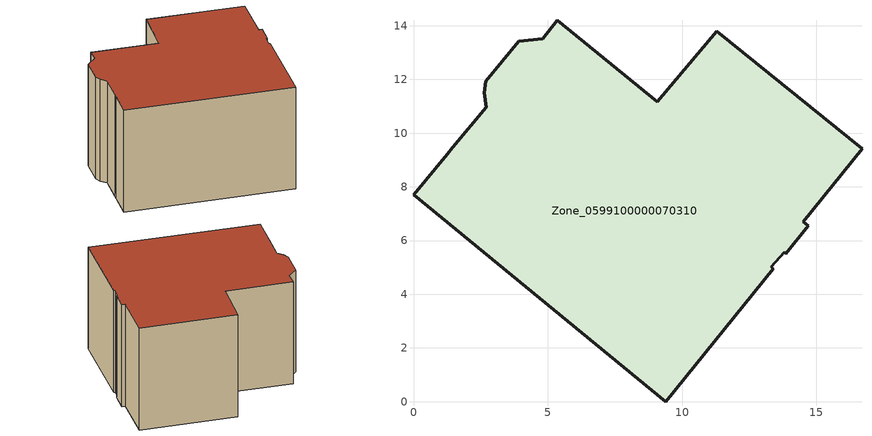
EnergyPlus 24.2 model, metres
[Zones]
Zone_0599100000070310
 floor ground (C_G): 13.81,5.55 13.32,5.02 13.4,4.95 9.39,0 0,7.7 1.25,9.21 1.47,9.47 2.7,10.97 2.64,11.51 2.69,11.93 3.91,13.42 4.82,13.52 5.35,14.2 9.07,11.17 11.3,13.8 16.7,9.41 14.51,6.7 14.7,6.55 13.86,5.51 z0
 wall outside (C_F): 13.86,5.51 14.7,6.55 14.51,6.7 16.7,9.41 11.3,13.8 9.07,11.17 5.35,14.2 4.82,13.52 3.91,13.42 2.69,11.93 2.64,11.51 2.7,10.97 1.47,9.47 1.25,9.21 0,7.7 9.39,0 13.4,4.95 13.32,5.02 13.81,5.55 13.86,5.51 z0:7.92
 roof outside (C_R): 13.81,5.55 13.86,5.51 14.7,6.55 14.51,6.7 16.7,9.41 11.3,13.8 9.07,11.17 5.35,14.2 4.82,13.52 3.91,13.42 2.69,11.93 2.64,11.51 2.7,10.97 1.47,9.47 1.25,9.21 0,7.7 9.39,0 13.4,4.95 13.32,5.02 z7.92
[BUILDING]
Pand.0599100000070310: North Axis=0; Terrain=City; Loads Convergence Tolerance Value=0.04; Temperature Convergence Tolerance Value=0.4; Solar Distribution=FullExterior; Maximum Number of Warmup Days=25; Minimum Number of Warmup Days=1
[Site:Location]
Rotterdam.The.Hague.AP_ZH_NLD Design_Conditions: Latitude=51.96; Longitude=4.45; Time Zone=1; Elevation=-4.5
[SITE:GROUNDTEMPERATURE:BUILDINGSURFACE]
18, 18, 18, 18, 18, 18, 18, 18, 18, 18, 18, 18
[MATERIAL] Thermal Absorptance=0.9; Solar Absorptance=0.7; Visible Absorptance=0.7
Name | Roughness | Thickness | Conductivity | Density | Specific Heat
G.D.1965 | MediumSmooth | 0.15 | 1 | 540 | 1210
F.D.1965 | Rough | 0.3 | 0.857143 | 1920 | 840
R.D.1965 | MediumRough | 0.2 | 0.08 | 1500 | 1000
[CONSTRUCTION]
C_G: G.D.1965
C_F: F.D.1965
C_R: R.D.1965
[ZONE]
Zone_0599100000070310: Type=1; Multiplier=1; Ceiling Height=Autocalculate; Volume=Autocalculate; Floor Area=autocalculate; Part of Total Floor Area=Yes
[ZONEINFILTRATION:DESIGNFLOWRATE]
Infil_Zone_0599100000070310: Zone or ZoneList or Space or SpaceList=Zone_0599100000070310; Schedule=AlwaysOn; Design Flow Rate Calculation Method=Flow/Area; Flow Rate per Floor Area=0.0042; Constant Term Coefficient=1; Temperature Term Coefficient=0; Velocity Term Coefficient=0; Velocity Squared Term Coefficient=0
[HVACTEMPLATE:ZONE:IDEALLOADSAIRSYSTEM]
Zone_0599100000070310: Maximum Heating Supply Air Temperature=50; Minimum Cooling Supply Air Temperature=13; Maximum Heating Supply Air Humidity Ratio=0.0156; Minimum Cooling Supply Air Humidity Ratio=0.0077; Heating Limit=NoLimit; Cooling Limit=NoLimit; Dehumidification Control Type=ConstantSensibleHeatRatio; Cooling Sensible Heat Ratio=0.7; Dehumidification Setpoint=60; Humidification Control Type=None; Humidification Setpoint=30; Outdoor Air Method=None; Outdoor Air Flow Rate per Person=0.00944; Outdoor Air Flow Rate per Zone Floor Area=0; Outdoor Air Flow Rate per Zone=0; Demand Controlled Ventilation Type=None; Outdoor Air Economizer Type=NoEconomizer; Heat Recovery Type=None; Sensible Heat Recovery Effectiveness=0.7; Latent Heat Recovery Effectiveness=0.65
[ZONECONTROL:THERMOSTAT]
ThermostatControl_Zone_0599100000070310: Zone or ZoneList=Zone_0599100000070310; Control Type Schedule=DualSetpointControlType; Control 1=Thermostat_Zone_0599100000070310; Temperature Difference Between Cutout And Setpoint=0
[THERMOSTATSETPOINT:DUALSETPOINT]
Thermostat_Zone_0599100000070310: Heating Setpoint Temperature Schedule=HeatingSetpoint_Zone_0599100000070310; Cooling Setpoint Temperature Schedule=CoolingSetpoint_Zone_0599100000070310
[SCHEDULE:COMPACT]
HeatingSetpoint_Zone_0599100000070310: Through: 12/31, For: AllDays, Until: 24:00, 21
CoolingSetpoint_Zone_0599100000070310: Through: 12/31, For: AllDays, Until: 24:00, 24
DualSetpointControlType: Through: 12/31, For: AllDays, Until: 24:00, 4
AlwaysOn: Through: 12/31, For: AllDays, Until: 24:00, 1
